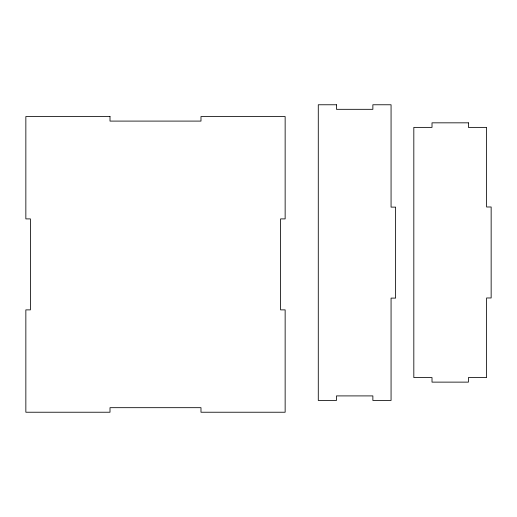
<?xml version="1.0" encoding="UTF-8"?>
<svg xmlns="http://www.w3.org/2000/svg" width="517" height="517" viewBox="0 0 517 517"><rect width="100%" height="100%" fill="white"/><g stroke="black" fill="none" stroke-linecap="round" stroke-linejoin="round"><path stroke-width="0.78" d="M336.477 104.77L318.285 104.77L318.285 400.455L336.477 400.455L336.477 395.906L372.867 395.906L372.867 400.455L391.065 400.455L391.065 298.102L395.615 298.102L395.615 207.123L391.065 207.123L391.065 104.77L372.867 104.77L372.867 109.32L336.477 109.32L336.477 104.77M110.005 116.545L25.85 116.545L25.85 218.898L30.4 218.898L30.4 309.877L25.85 309.877L25.85 412.23L110.005 412.23L110.005 407.68L200.984 407.68L200.984 412.23L285.145 412.23L285.145 309.877L280.595 309.877L280.595 218.898L285.145 218.898L285.145 116.545L200.984 116.545L200.984 121.094L110.005 121.094L110.005 116.545M468.402 122.833L432.012 122.833L432.012 127.382L413.82 127.382L413.82 377.578L432.012 377.578L432.012 382.128L468.402 382.128L468.402 377.578L486.6 377.578L486.6 297.973L491.15 297.973L491.15 206.987L486.6 206.987L486.6 127.382L468.402 127.382L468.402 122.833"/></g></svg>
